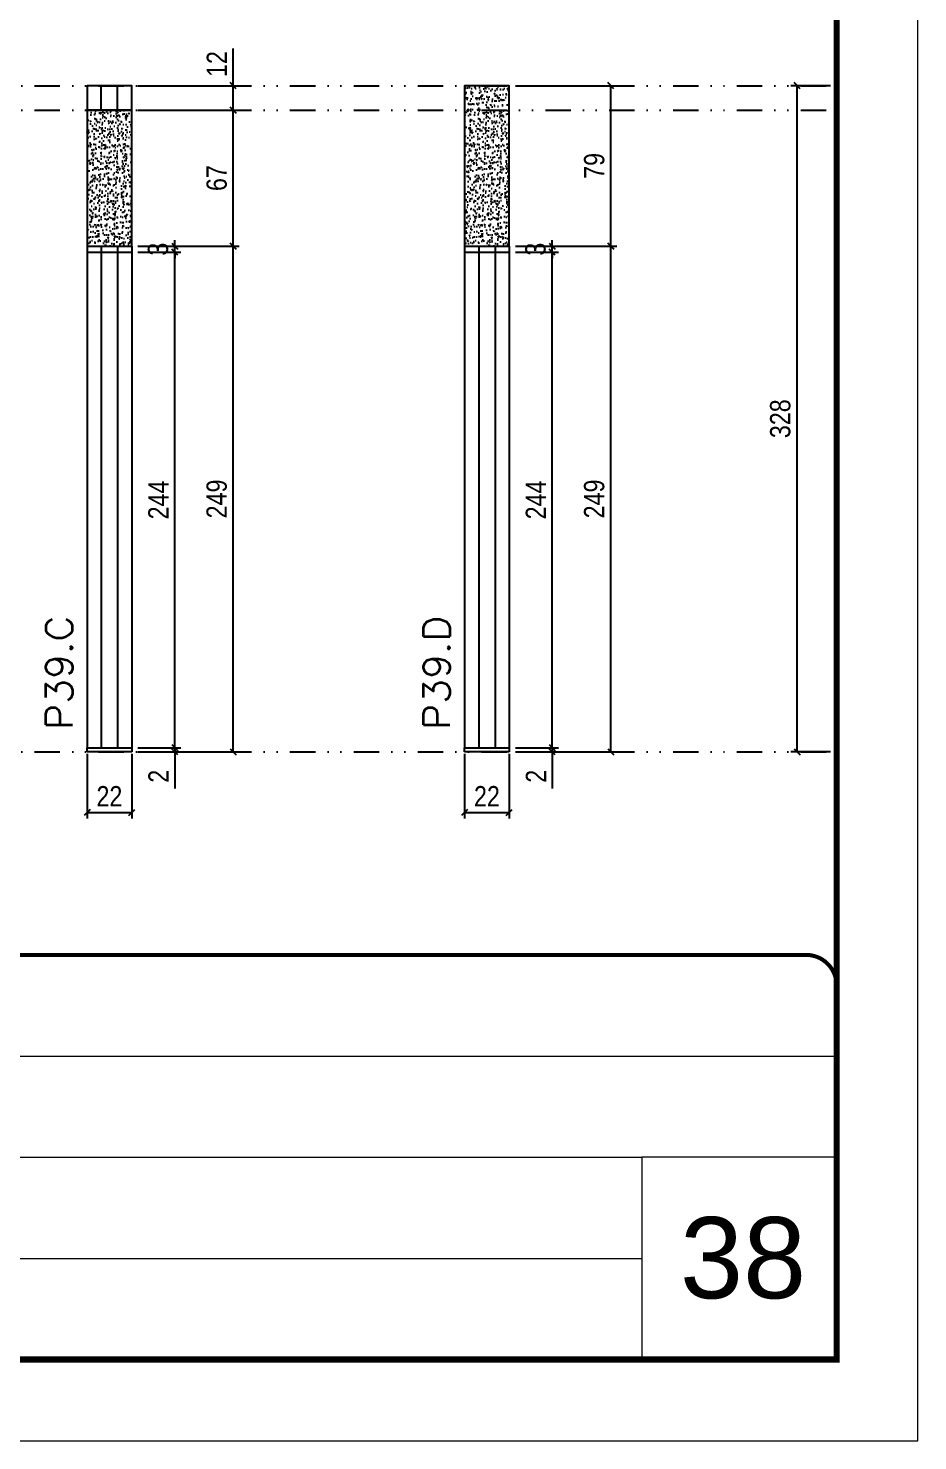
# Model space of a CAD drawing. Extents: x 14400 to 24104, y -21631 to 6985.
# Drawn here: x 17045 to 17483, y -4402 to -3707 of the extents above; entities that cross this region are included whole.
import ezdxf

# ---------------------------------------------------------------- set-up
doc = ezdxf.new("R2010")
doc.units = 0
for name, pattern in [('CONTINUO', [0]), ('DASHED', [0.75, 0.5, -0.25]), ('DIVIDE2', [0.625, 0.25, -0.125, 0, -0.125, 0, -0.125])]:
    doc.linetypes.add(name, pattern=pattern)
for name, color, linetype, lineweight in [('CARIMBO', 255, 'Continuous', 9), ('Folhas', 255, 'Continuous', 9), ('SARRAFO DE PRESSAO', 251, 'DASHED', 9), ('Texto Seção', 7, 'Continuous', 15)]:
    doc.layers.add(name, color=color, linetype=linetype, lineweight=lineweight)
for name, color, linetype in [('COTA', 241, 'Continuous'), ('Nível', 160, 'Continuous'), ('Painéis', 200, 'Continuous'), ('SARR_2.2x7', 40, 'Continuous')]:
    doc.layers.add(name, color=color, linetype=linetype)
doc.styles.add('ARIAL', font='arial.ttf')
doc.styles.add('COTA TECNICA', font='techl___.ttf', dxfattribs={"height": 10})
doc.styles.add('COTA TECNICA-50', font='techl___.ttf', dxfattribs={"height": 10})
doc.styles.add('REGUA-120', font='ROMANS.shx', dxfattribs={"height": 15})
doc.dimstyles.new('COTA PAINEL-50', dxfattribs={"dimtxt": 10, "dimasz": 3, "dimexe": 3, "dimexo": 3, "dimgap": 3, "dimtad": 1, "dimdec": 1, "dimzin": 12, "dimdsep": 46, "dimtxsty": 'COTA TECNICA-50', "dimblk1": 'OBLIQUE', "dimblk2": 'OBLIQUE', "dimsah": 1, "dimcen": 0.9, "dimclrd": 4, "dimclre": 4, "dimclrt": 240, "dimadec": 1, "dimazin": 3, "dimtfac": 1, "dimtdec": 1, "dimtmove": 0, "dimatfit": 3, "dimfxl": 1, "dimtolj": 1, "dimtzin": 12, "dimarcsym": 0})
doc.dimstyles.new('PAINEL', dxfattribs={"dimtxt": 10, "dimasz": 3, "dimexe": 3, "dimexo": 3, "dimgap": 3, "dimtad": 1, "dimdec": 1, "dimzin": 12, "dimdsep": 46, "dimtxsty": 'COTA TECNICA', "dimblk1": 'OBLIQUE', "dimblk2": 'OBLIQUE', "dimsah": 1, "dimcen": 0.9, "dimclrd": 4, "dimclre": 4, "dimclrt": 240, "dimadec": 1, "dimazin": 3, "dimtfac": 1, "dimtdec": 1, "dimtmove": 0, "dimatfit": 3, "dimfxl": 1, "dimtolj": 1, "dimtzin": 12, "dimarcsym": 0})

# ---------------------------------------------------------------- blocks, each defined once
blk = doc.blocks.new('9999999999')
at = {"color": 30, "linetype": 'CONTINUO'}
for p, q in [((98564.56, 34379.64), (99583.98, 34379.64)), ((98564.56, 34329.83), (99487.98, 34329.83)), ((99583.98, 34329.83), (99487.98, 34329.83)), ((99487.98, 34329.83), (99487.98, 34230.21)), ((98564.56, 34280.02), (99487.98, 34280.02))]:
    blk.add_line(p, q, dxfattribs=at)
at = {"color": 30, "linetype": 'CONTINUO', "const_width": 2}
blk.add_lwpolyline([(99583.98, 34230.21), (99583.98, 34414.45, 0.414214), (99568.98, 34429.45), (98228.98, 34429.45, 0.414214), (98213.98, 34414.45), (98213.98, 34245.21, 0.414214), (98228.98, 34230.21), (99583.98, 34230.21)], format="xyb", dxfattribs=at)
at = {"layer": 'Folhas'}
blk.add_lwpolyline([(98138.98, 34190.21), (99623.98, 34190.21), (99623.98, 35240.21), (98138.98, 35240.21)], close=True, dxfattribs=at)
at = {"layer": 'Folhas', "color": 30, "const_width": 3}
blk.add_lwpolyline([(98213.98, 34230.21), (99583.98, 34230.21), (99583.98, 35200.21), (98213.98, 35200.21)], close=True, dxfattribs=at)
blk = doc.blocks.new('_Oblique')
at = {"color": 0, "linetype": 'ByBlock', "lineweight": -2}
blk.add_line((-0.5, -0.5), (0.5, 0.5), dxfattribs=at)
blk = doc.blocks.new('*D1988')
at = {"layer": 'COTA', "color": 4, "lineweight": -2, "transparency": 16777216}
for p, q in [((17440.47, -3735.17), (17421.01, -3735.17)), ((17424.01, -4063.17), (17424.01, -3735.17)), ((17440.47, -4063.17), (17421.01, -4063.17))]:
    blk.add_line(p, q, dxfattribs=at)
at = {"layer": 'Defpoints', "color": 0, "transparency": 16777216}
for p in [(17424.01, -3735.17), (17443.47, -3735.17), (17443.47, -4063.17)]:
    blk.add_point(p, dxfattribs=at)
at = {"layer": 'COTA', "color": 4, "lineweight": -2, "transparency": 16777216, "xscale": 3, "yscale": 3, "zscale": 3}
for p, rotation in [((17424.01, -3735.17), 90), ((17424.01, -4063.17), 270)]:
    blk.add_blockref('_Oblique', p, dxfattribs=dict(at, rotation=rotation))
at = {"layer": 'COTA', "color": 240, "transparency": 16777216, "insert": (17415.77, -3899.17), "char_height": 10, "attachment_point": 5, "rotation": 90, "style": 'COTA TECNICA'}
blk.add_mtext('\\A1;328', dxfattribs=at)
blk = doc.blocks.new('*D1969')
at = {"layer": 'COTA', "color": 4, "lineweight": -2, "transparency": 16777216}
for p, q in [((17260.23, -4064.17), (17260.23, -4096.06)), ((17282.23, -4064.17), (17282.23, -4096.06)), ((17260.23, -4093.06), (17282.23, -4093.06))]:
    blk.add_line(p, q, dxfattribs=at)
at = {"layer": 'Defpoints', "color": 0, "transparency": 16777216}
for p in [(17260.23, -4061.17), (17282.23, -4061.17), (17282.23, -4093.06)]:
    blk.add_point(p, dxfattribs=at)
at = {"layer": 'COTA', "color": 4, "lineweight": -2, "transparency": 16777216, "xscale": 3, "yscale": 3, "zscale": 3, "rotation": 180}
blk.add_blockref('_Oblique', (17260.23, -4093.06), dxfattribs=at)
at = {"layer": 'COTA', "color": 4, "lineweight": -2, "transparency": 16777216, "xscale": 3, "yscale": 3, "zscale": 3}
blk.add_blockref('_Oblique', (17282.23, -4093.06), dxfattribs=at)
at = {"layer": 'COTA', "color": 240, "transparency": 16777216, "insert": (17271.23, -4085.06), "char_height": 10, "attachment_point": 5, "style": 'COTA TECNICA'}
blk.add_mtext('\\A1;22', dxfattribs=at)
blk = doc.blocks.new('*D1970')
at = {"layer": 'COTA', "color": 4, "lineweight": -2, "transparency": 16777216}
for p, q in [((17285.23, -4061.17), (17306.42, -4061.17)), ((17303.42, -4061.17), (17303.42, -4058.17)), ((17303.42, -4061.17), (17303.42, -4063.17)), ((17285.23, -4063.17), (17306.42, -4063.17)), ((17303.42, -4063.17), (17303.42, -4081.28))]:
    blk.add_line(p, q, dxfattribs=at)
at = {"layer": 'Defpoints', "color": 0, "transparency": 16777216}
for p in [(17282.23, -4061.17), (17303.42, -4061.17), (17282.23, -4063.17)]:
    blk.add_point(p, dxfattribs=at)
at = {"layer": 'COTA', "color": 4, "lineweight": -2, "transparency": 16777216, "xscale": 3, "yscale": 3, "zscale": 3}
for p, rotation in [((17303.42, -4061.17), 270), ((17303.42, -4063.17), 90)]:
    blk.add_blockref('_Oblique', p, dxfattribs=dict(at, rotation=rotation))
at = {"layer": 'COTA', "color": 240, "transparency": 16777216, "insert": (17295.42, -4075.22), "char_height": 10, "attachment_point": 5, "rotation": 90, "style": 'COTA TECNICA-50'}
blk.add_mtext('\\A1;2', dxfattribs=at)
blk = doc.blocks.new('*D1971')
at = {"layer": 'COTA', "color": 4, "lineweight": -2, "transparency": 16777216}
for p, q in [((17285.23, -3814.17), (17335.22, -3814.17)), ((17332.22, -4063.17), (17332.22, -3814.17)), ((17285.23, -4063.17), (17335.22, -4063.17))]:
    blk.add_line(p, q, dxfattribs=at)
at = {"layer": 'Defpoints', "color": 0, "transparency": 16777216}
for p in [(17282.23, -3814.17), (17332.22, -3814.17), (17282.23, -4063.17)]:
    blk.add_point(p, dxfattribs=at)
at = {"layer": 'COTA', "color": 4, "lineweight": -2, "transparency": 16777216, "xscale": 3, "yscale": 3, "zscale": 3}
for p, rotation in [((17332.22, -3814.17), 90), ((17332.22, -4063.17), 270)]:
    blk.add_blockref('_Oblique', p, dxfattribs=dict(at, rotation=rotation))
at = {"layer": 'COTA', "color": 240, "transparency": 16777216, "insert": (17324.12, -3938.67), "char_height": 10, "attachment_point": 5, "rotation": 90, "style": 'COTA TECNICA-50'}
blk.add_mtext('\\A1;249', dxfattribs=at)
blk = doc.blocks.new('*D2001')
at = {"layer": 'COTA', "color": 4, "lineweight": -2, "transparency": 16777216}
for p, q in [((17285.23, -3735.17), (17335.22, -3735.17)), ((17332.22, -3814.17), (17332.22, -3735.17)), ((17285.23, -3814.17), (17335.22, -3814.17))]:
    blk.add_line(p, q, dxfattribs=at)
at = {"layer": 'Defpoints', "color": 0, "transparency": 16777216}
for p in [(17282.23, -3735.17), (17332.22, -3735.17), (17282.23, -3814.17)]:
    blk.add_point(p, dxfattribs=at)
at = {"layer": 'COTA', "color": 4, "lineweight": -2, "transparency": 16777216, "xscale": 3, "yscale": 3, "zscale": 3}
for p, rotation in [((17332.22, -3735.17), 90), ((17332.22, -3814.17), 270)]:
    blk.add_blockref('_Oblique', p, dxfattribs=dict(at, rotation=rotation))
at = {"layer": 'COTA', "color": 240, "transparency": 16777216, "insert": (17324.12, -3774.67), "char_height": 10, "attachment_point": 5, "rotation": 90, "style": 'COTA TECNICA'}
blk.add_mtext('\\A1;79', dxfattribs=at)
blk = doc.blocks.new('*D2002')
at = {"layer": 'COTA', "color": 4, "lineweight": -2, "transparency": 16777216}
for p, q in [((17285.23, -3817.17), (17306.42, -3817.17)), ((17303.42, -4061.17), (17303.42, -3817.17)), ((17285.23, -4061.17), (17306.42, -4061.17))]:
    blk.add_line(p, q, dxfattribs=at)
at = {"layer": 'Defpoints', "color": 0, "transparency": 16777216}
for p in [(17282.23, -3817.17), (17303.42, -3817.17), (17282.23, -4061.17)]:
    blk.add_point(p, dxfattribs=at)
at = {"layer": 'COTA', "color": 4, "lineweight": -2, "transparency": 16777216, "xscale": 3, "yscale": 3, "zscale": 3}
for p, rotation in [((17303.42, -3817.17), 90), ((17303.42, -4061.17), 270)]:
    blk.add_blockref('_Oblique', p, dxfattribs=dict(at, rotation=rotation))
at = {"layer": 'COTA', "color": 240, "transparency": 16777216, "insert": (17295.35, -3939.17), "char_height": 10, "attachment_point": 5, "rotation": 90, "style": 'COTA TECNICA'}
blk.add_mtext('\\A1;244', dxfattribs=at)
blk = doc.blocks.new('*D2003')
at = {"layer": 'COTA', "color": 4, "lineweight": -2, "transparency": 16777216}
for p, q in [((17303.42, -3814.17), (17303.42, -3811.17)), ((17285.23, -3814.17), (17306.42, -3814.17)), ((17285.23, -3817.17), (17306.42, -3817.17)), ((17303.42, -3817.17), (17303.42, -3814.17)), ((17303.42, -3817.17), (17303.42, -3820.17))]:
    blk.add_line(p, q, dxfattribs=at)
at = {"layer": 'Defpoints', "color": 0, "transparency": 16777216}
for p in [(17282.23, -3814.17), (17282.23, -3817.17), (17303.42, -3814.17)]:
    blk.add_point(p, dxfattribs=at)
at = {"layer": 'COTA', "color": 4, "lineweight": -2, "transparency": 16777216, "xscale": 3, "yscale": 3, "zscale": 3}
for p, rotation in [((17303.42, -3814.17), 270), ((17303.42, -3817.17), 90)]:
    blk.add_blockref('_Oblique', p, dxfattribs=dict(at, rotation=rotation))
at = {"layer": 'COTA', "color": 240, "transparency": 16777216, "insert": (17295.2, -3815.67), "char_height": 10, "attachment_point": 5, "rotation": 90, "style": 'COTA TECNICA'}
blk.add_mtext('\\A1;3', dxfattribs=at)
blk = doc.blocks.new('*D1972')
at = {"layer": 'COTA', "color": 4, "lineweight": -2, "transparency": 16777216}
for p, q in [((17074.27, -4064.17), (17074.27, -4096.06)), ((17096.27, -4064.17), (17096.27, -4096.06)), ((17074.27, -4093.06), (17096.27, -4093.06))]:
    blk.add_line(p, q, dxfattribs=at)
at = {"layer": 'Defpoints', "color": 0, "transparency": 16777216}
for p in [(17074.27, -4061.17), (17096.27, -4061.17), (17096.27, -4093.06)]:
    blk.add_point(p, dxfattribs=at)
at = {"layer": 'COTA', "color": 4, "lineweight": -2, "transparency": 16777216, "xscale": 3, "yscale": 3, "zscale": 3, "rotation": 180}
blk.add_blockref('_Oblique', (17074.27, -4093.06), dxfattribs=at)
at = {"layer": 'COTA', "color": 4, "lineweight": -2, "transparency": 16777216, "xscale": 3, "yscale": 3, "zscale": 3}
blk.add_blockref('_Oblique', (17096.27, -4093.06), dxfattribs=at)
at = {"layer": 'COTA', "color": 240, "transparency": 16777216, "insert": (17085.27, -4085.06), "char_height": 10, "attachment_point": 5, "style": 'COTA TECNICA'}
blk.add_mtext('\\A1;22', dxfattribs=at)
blk = doc.blocks.new('*D1973')
at = {"layer": 'COTA', "color": 4, "lineweight": -2, "transparency": 16777216}
for p, q in [((17099.27, -4061.17), (17120.46, -4061.17)), ((17117.46, -4061.17), (17117.46, -4058.17)), ((17117.46, -4061.17), (17117.46, -4063.17)), ((17099.27, -4063.17), (17120.46, -4063.17)), ((17117.46, -4063.17), (17117.46, -4081.28))]:
    blk.add_line(p, q, dxfattribs=at)
at = {"layer": 'Defpoints', "color": 0, "transparency": 16777216}
for p in [(17096.27, -4061.17), (17117.46, -4061.17), (17096.27, -4063.17)]:
    blk.add_point(p, dxfattribs=at)
at = {"layer": 'COTA', "color": 4, "lineweight": -2, "transparency": 16777216, "xscale": 3, "yscale": 3, "zscale": 3}
for p, rotation in [((17117.46, -4061.17), 270), ((17117.46, -4063.17), 90)]:
    blk.add_blockref('_Oblique', p, dxfattribs=dict(at, rotation=rotation))
at = {"layer": 'COTA', "color": 240, "transparency": 16777216, "insert": (17109.46, -4075.22), "char_height": 10, "attachment_point": 5, "rotation": 90, "style": 'COTA TECNICA-50'}
blk.add_mtext('\\A1;2', dxfattribs=at)
blk = doc.blocks.new('*D1974')
at = {"layer": 'COTA', "color": 4, "lineweight": -2, "transparency": 16777216}
for p, q in [((17099.27, -3814.17), (17149.25, -3814.17)), ((17146.25, -4063.17), (17146.25, -3814.17)), ((17099.27, -4063.17), (17149.25, -4063.17))]:
    blk.add_line(p, q, dxfattribs=at)
at = {"layer": 'Defpoints', "color": 0, "transparency": 16777216}
for p in [(17096.27, -3814.17), (17146.25, -3814.17), (17096.27, -4063.17)]:
    blk.add_point(p, dxfattribs=at)
at = {"layer": 'COTA', "color": 4, "lineweight": -2, "transparency": 16777216, "xscale": 3, "yscale": 3, "zscale": 3}
for p, rotation in [((17146.25, -3814.17), 90), ((17146.25, -4063.17), 270)]:
    blk.add_blockref('_Oblique', p, dxfattribs=dict(at, rotation=rotation))
at = {"layer": 'COTA', "color": 240, "transparency": 16777216, "insert": (17138.15, -3938.67), "char_height": 10, "attachment_point": 5, "rotation": 90, "style": 'COTA TECNICA-50'}
blk.add_mtext('\\A1;249', dxfattribs=at)
blk = doc.blocks.new('*D2004')
at = {"layer": 'COTA', "color": 4, "lineweight": -2, "transparency": 16777216}
for p, q in [((17099.27, -3747.17), (17149.25, -3747.17)), ((17146.25, -3814.17), (17146.25, -3747.17)), ((17099.27, -3814.17), (17149.25, -3814.17))]:
    blk.add_line(p, q, dxfattribs=at)
at = {"layer": 'Defpoints', "color": 0, "transparency": 16777216}
for p in [(17096.27, -3747.17), (17146.25, -3747.17), (17096.27, -3814.17)]:
    blk.add_point(p, dxfattribs=at)
at = {"layer": 'COTA', "color": 4, "lineweight": -2, "transparency": 16777216, "xscale": 3, "yscale": 3, "zscale": 3}
for p, rotation in [((17146.25, -3747.17), 90), ((17146.25, -3814.17), 270)]:
    blk.add_blockref('_Oblique', p, dxfattribs=dict(at, rotation=rotation))
at = {"layer": 'COTA', "color": 240, "transparency": 16777216, "insert": (17138.15, -3780.67), "char_height": 10, "attachment_point": 5, "rotation": 90, "style": 'COTA TECNICA'}
blk.add_mtext('\\A1;67', dxfattribs=at)
blk = doc.blocks.new('*D2005')
at = {"layer": 'COTA', "color": 4, "lineweight": -2, "transparency": 16777216}
for p, q in [((17099.27, -3817.17), (17120.46, -3817.17)), ((17117.46, -4061.17), (17117.46, -3817.17)), ((17099.27, -4061.17), (17120.46, -4061.17))]:
    blk.add_line(p, q, dxfattribs=at)
at = {"layer": 'Defpoints', "color": 0, "transparency": 16777216}
for p in [(17096.27, -3817.17), (17117.46, -3817.17), (17096.27, -4061.17)]:
    blk.add_point(p, dxfattribs=at)
at = {"layer": 'COTA', "color": 4, "lineweight": -2, "transparency": 16777216, "xscale": 3, "yscale": 3, "zscale": 3}
for p, rotation in [((17117.46, -3817.17), 90), ((17117.46, -4061.17), 270)]:
    blk.add_blockref('_Oblique', p, dxfattribs=dict(at, rotation=rotation))
at = {"layer": 'COTA', "color": 240, "transparency": 16777216, "insert": (17109.39, -3939.17), "char_height": 10, "attachment_point": 5, "rotation": 90, "style": 'COTA TECNICA'}
blk.add_mtext('\\A1;244', dxfattribs=at)
blk = doc.blocks.new('*D2006')
at = {"layer": 'COTA', "color": 4, "lineweight": -2, "transparency": 16777216}
for p, q in [((17117.46, -3814.17), (17117.46, -3811.17)), ((17099.27, -3814.17), (17120.46, -3814.17)), ((17099.27, -3817.17), (17120.46, -3817.17)), ((17117.46, -3817.17), (17117.46, -3814.17)), ((17117.46, -3817.17), (17117.46, -3820.17))]:
    blk.add_line(p, q, dxfattribs=at)
at = {"layer": 'Defpoints', "color": 0, "transparency": 16777216}
for p in [(17096.27, -3814.17), (17096.27, -3817.17), (17117.46, -3814.17)]:
    blk.add_point(p, dxfattribs=at)
at = {"layer": 'COTA', "color": 4, "lineweight": -2, "transparency": 16777216, "xscale": 3, "yscale": 3, "zscale": 3}
for p, rotation in [((17117.46, -3814.17), 270), ((17117.46, -3817.17), 90)]:
    blk.add_blockref('_Oblique', p, dxfattribs=dict(at, rotation=rotation))
at = {"layer": 'COTA', "color": 240, "transparency": 16777216, "insert": (17109.24, -3815.67), "char_height": 10, "attachment_point": 5, "rotation": 90, "style": 'COTA TECNICA'}
blk.add_mtext('\\A1;3', dxfattribs=at)
blk = doc.blocks.new('*D2007')
at = {"layer": 'COTA', "color": 4, "lineweight": -2, "transparency": 16777216}
for p, q in [((17146.25, -3735.17), (17146.25, -3716.85)), ((17099.27, -3735.17), (17149.25, -3735.17)), ((17146.25, -3747.17), (17146.25, -3735.17)), ((17099.27, -3747.17), (17149.25, -3747.17))]:
    blk.add_line(p, q, dxfattribs=at)
at = {"layer": 'Defpoints', "color": 0, "transparency": 16777216}
for p in [(17096.27, -3735.17), (17146.25, -3735.17), (17096.27, -3747.17)]:
    blk.add_point(p, dxfattribs=at)
at = {"layer": 'COTA', "color": 4, "lineweight": -2, "transparency": 16777216, "xscale": 3, "yscale": 3, "zscale": 3}
for p, rotation in [((17146.25, -3735.17), 90), ((17146.25, -3747.17), 270)]:
    blk.add_blockref('_Oblique', p, dxfattribs=dict(at, rotation=rotation))
at = {"layer": 'COTA', "color": 240, "transparency": 16777216, "insert": (17138.2, -3724.51), "char_height": 10, "attachment_point": 5, "rotation": 90, "style": 'COTA TECNICA'}
blk.add_mtext('\\A1;12', dxfattribs=at)

msp = doc.modelspace()

# ---------------------------------------------------------------- hatches: boundary and pattern name
at = {"layer": 'COTA'}
h = msp.add_hatch(dxfattribs=at)
h.set_pattern_fill('AR-CONC', color=256, scale=0.03)
h.set_pattern_definition([(50, (-1476.8225, -8040.0258), (5.4655401, -0.4781726), [0.5715, -6.2865]), (355, (-1476.8225, -8040.026), (-1.0573026, 5.7317054), [0.4572, -5.0292175]), (100.451445, (-1476.367, -8040.0656), (4.4082374, 5.2535326), [0.4857003, -5.3427073]), (46.1842, (-1476.8225, -8038.502), (8.1323712, -1.2612698), [0.85725, -9.42975]), (96.635558, (-1476.145, -8038.607), (7.122124, 7.4227837), [0.7285507, -8.0140682]), (351.18415, (-1476.8225, -8038.502), (7.122124, 7.4227837), [0.685799, -7.543792]), (21, (-1476.0605, -8038.8828), (4.5484317, -3.0679559), [0.5715, -6.2865]), (326, (-1476.0605, -8038.883), (1.8540609, 5.525639), [0.4572, -5.0292]), (71.451445, (-1475.6815, -8039.1384), (6.4024926, 2.457683), [0.4857003, -5.3426981]), (37.5, (-1476.8225, -8040.0258), (0.0926581, 2.53665117), [0, -4.96824, 0, -5.1054, 0, -5.04825]), (7.5, (-1476.8225, -8040.0258), (2.00458988, 3.00541724), [0, -2.91084, 0, -4.85394, 0, -1.92405]), (327.5, (-1478.5218, -8040.0258), (4.06771786, -0.17186232), [0, -1.905, 0, -5.9436, 0, -7.8867]), (317.5, (-1479.2838, -8040.0258), (4.44387544, 0.7627947), [0, -2.4765, 0, -3.94716, 0, -5.6007])])
h.paths.add_polyline_path([(17282.23, -3735.17), (17260.23, -3735.17), (17260.23, -3814.17), (17282.23, -3814.17)])
h = msp.add_hatch(dxfattribs=at)
h.set_pattern_fill('AR-CONC', color=256, scale=0.03)
h.set_pattern_definition([(50, (-1665.788, -8040.0258), (5.4655401, -0.4781726), [0.5715, -6.2865]), (355, (-1665.788, -8040.026), (-1.0573026, 5.7317054), [0.4572, -5.0292175]), (100.451445, (-1665.3327, -8040.0656), (4.4082374, 5.2535326), [0.4857003, -5.3427073]), (46.1842, (-1665.788, -8038.502), (8.1323712, -1.2612698), [0.85725, -9.42975]), (96.635558, (-1665.1105, -8038.607), (7.122124, 7.4227837), [0.7285507, -8.0140682]), (351.18415, (-1665.788, -8038.502), (7.122124, 7.4227837), [0.685799, -7.543792]), (21, (-1665.026, -8038.8828), (4.5484317, -3.0679559), [0.5715, -6.2865]), (326, (-1665.026, -8038.883), (1.8540609, 5.525639), [0.4572, -5.0292]), (71.451445, (-1664.647, -8039.1384), (6.4024926, 2.457683), [0.4857003, -5.3426981]), (37.5, (-1665.7882, -8040.0258), (0.0926581, 2.53665117), [0, -4.96824, 0, -5.1054, 0, -5.04825]), (7.5, (-1665.7882, -8040.0258), (2.00458988, 3.00541724), [0, -2.91084, 0, -4.85394, 0, -1.92405]), (327.5, (-1667.4874, -8040.0258), (4.06771786, -0.17186232), [0, -1.905, 0, -5.9436, 0, -7.8867]), (317.5, (-1668.2494, -8040.0258), (4.44387544, 0.7627947), [0, -2.4765, 0, -3.94716, 0, -5.6007])])
h.paths.add_polyline_path([(17096.27, -3747.17), (17074.27, -3747.17), (17074.27, -3814.17), (17096.27, -3814.17)])

# ---------------------------------------------------------------- linework, layer by layer
for points in [[(17260.23, -3814.17), (17282.23, -3814.17), (17282.23, -3735.17), (17260.23, -3735.17)], [(17074.27, -3814.17), (17096.27, -3814.17), (17096.27, -3747.17), (17074.27, -3747.17)]]:
    msp.add_lwpolyline(points, close=True, dxfattribs=at)
at = {"layer": 'Nível', "color": 4, "linetype": 'DIVIDE2', "ltscale": 50}
for p, q in [((16073.47, -3735.17), (17443.47, -3735.17)), ((16073.47, -3747.17), (17443.47, -3747.17)), ((16073.47, -4063.17), (17443.47, -4063.17)), ((16073.47, -4063.17), (17443.47, -4063.17))]:
    msp.add_line(p, q, dxfattribs=at)
at = {"layer": 'Painéis'}
for p, q in [((17074.27, -3814.17), (17074.27, -4061.17)), ((17074.27, -3814.17), (17096.27, -3814.17)), ((17074.27, -3817.17), (17096.27, -3817.17)), ((17096.27, -3814.17), (17096.27, -4061.17)), ((17260.23, -3814.17), (17260.23, -4061.17)), ((17260.23, -3814.17), (17282.23, -3814.17)), ((17260.23, -3817.17), (17282.23, -3817.17)), ((17282.23, -3814.17), (17282.23, -4061.17)), ((17074.27, -4061.17), (17096.27, -4061.17)), ((17074.27, -4063.17), (17074.27, -4061.17)), ((17096.27, -4061.17), (17096.27, -4063.17)), ((17260.23, -4061.17), (17282.23, -4061.17)), ((17260.23, -4063.17), (17260.23, -4061.17)), ((17282.23, -4061.17), (17282.23, -4063.17)), ((17096.27, -4063.17), (17074.27, -4063.17)), ((17282.23, -4063.17), (17260.23, -4063.17))]:
    msp.add_line(p, q, dxfattribs=at)
msp.add_lwpolyline([(17074.27, -3747.17), (17096.27, -3747.17), (17096.27, -3735.17), (17074.27, -3735.17)], close=True, dxfattribs=at)
at = {"layer": 'SARR_2.2x7'}
for p, q in [((17081.27, -3747.17), (17081.27, -3735.17)), ((17089.27, -3747.17), (17089.27, -3735.17)), ((17081.27, -3814.17), (17081.27, -4061.17)), ((17089.27, -3814.17), (17089.27, -4061.17)), ((17267.23, -3814.17), (17267.23, -4061.17)), ((17275.23, -3814.17), (17275.23, -4061.17))]:
    msp.add_line(p, q, dxfattribs=at)

# ---------------------------------------------------------------- block references
at = {"layer": 'SARRAFO DE PRESSAO', "color": 6, "linetype": 'ByBlock'}
msp.add_blockref('9999999999', (-82140.51, -38592.65), dxfattribs=at)

# ---------------------------------------------------------------- texts
at = {"layer": 'CARIMBO', "style": 'ARIAL'}
msp.add_text('38', height=40, dxfattribs=at).set_placement((17366.33, -4332.3))
at = {"layer": 'Texto Seção', "style": 'REGUA-120', "width": 1.1}
for s, p in [('P39.C', (17067.02, -4052.4)), ('P39.D', (17252.98, -4052.4))]:
    msp.add_text(s, height=13, rotation=90, dxfattribs=at).set_placement(p)

# ---------------------------------------------------------------- dimensions: what is measured, and where the dimension line sits
at = {"layer": 'COTA'}
for base, p1, p2, dimstyle, picture, middle in [((17146.25, -3735.17), (17096.27, -3747.17), (17096.27, -3735.17), 'PAINEL', '*D2007', (17138.2, -3724.51)), ((17332.22, -3735.17), (17282.23, -3814.17), (17282.23, -3735.17), 'PAINEL', '*D2001', (17324.12, -3774.67)), ((17424.01, -3735.17), (17443.47, -4063.17), (17443.47, -3735.17), 'PAINEL', '*D1988', (17415.77, -3899.17)), ((17146.25, -3747.17), (17096.27, -3814.17), (17096.27, -3747.17), 'PAINEL', '*D2004', (17138.15, -3780.67)), ((17146.25, -3814.17), (17096.27, -4063.17), (17096.27, -3814.17), 'COTA PAINEL-50', '*D1974', (17138.15, -3938.67)), ((17117.46, -3817.17), (17096.27, -4061.17), (17096.27, -3817.17), 'PAINEL', '*D2005', (17109.39, -3939.17)), ((17332.22, -3814.17), (17282.23, -4063.17), (17282.23, -3814.17), 'COTA PAINEL-50', '*D1971', (17324.12, -3938.67)), ((17303.42, -3817.17), (17282.23, -4061.17), (17282.23, -3817.17), 'PAINEL', '*D2002', (17295.35, -3939.17))]:
    dim = msp.add_linear_dim(base=base, p1=p1, p2=p2, angle=90, dimstyle=dimstyle, dxfattribs=at)
    dim.commit()
    dim.dimension.update_dxf_attribs({"geometry": picture, "text_midpoint": middle})
for base, p1, p2, picture, middle in [((17117.46, -3814.17), (17096.27, -3817.17), (17096.27, -3814.17), '*D2006', (17117.46, -3815.67)), ((17303.42, -3814.17), (17282.23, -3817.17), (17282.23, -3814.17), '*D2003', (17303.42, -3815.67))]:
    dim = msp.add_linear_dim(base=base, p1=p1, p2=p2, angle=90, dimstyle='PAINEL', override={"dimtmove": 1}, dxfattribs=at)
    dim.commit()
    dim.dimension.update_dxf_attribs({"geometry": picture, "text_midpoint": middle, "dimtype": 160})
for base, p1, p2, picture, middle in [((17096.27, -4093.06), (17074.27, -4061.17), (17096.27, -4061.17), '*D1972', (17085.27, -4085.06)), ((17282.23, -4093.06), (17260.23, -4061.17), (17282.23, -4061.17), '*D1969', (17271.23, -4085.06))]:
    dim = msp.add_linear_dim(base=base, p1=p1, p2=p2, dimstyle='PAINEL', override={"dimarcsym": 2}, dxfattribs=at)
    dim.commit()
    dim.dimension.update_dxf_attribs({"geometry": picture, "text_midpoint": middle})
for base, p1, p2, picture, middle in [((17117.46, -4061.17), (17096.27, -4063.17), (17096.27, -4061.17), '*D1973', (17117.46, -4075.22)), ((17303.42, -4061.17), (17282.23, -4063.17), (17282.23, -4061.17), '*D1970', (17303.42, -4075.22))]:
    dim = msp.add_linear_dim(base=base, p1=p1, p2=p2, angle=90, dimstyle='COTA PAINEL-50', dxfattribs=at)
    dim.commit()
    dim.dimension.update_dxf_attribs({"geometry": picture, "text_midpoint": middle, "dimtype": 160})

doc.saveas('drawing.dxf')
